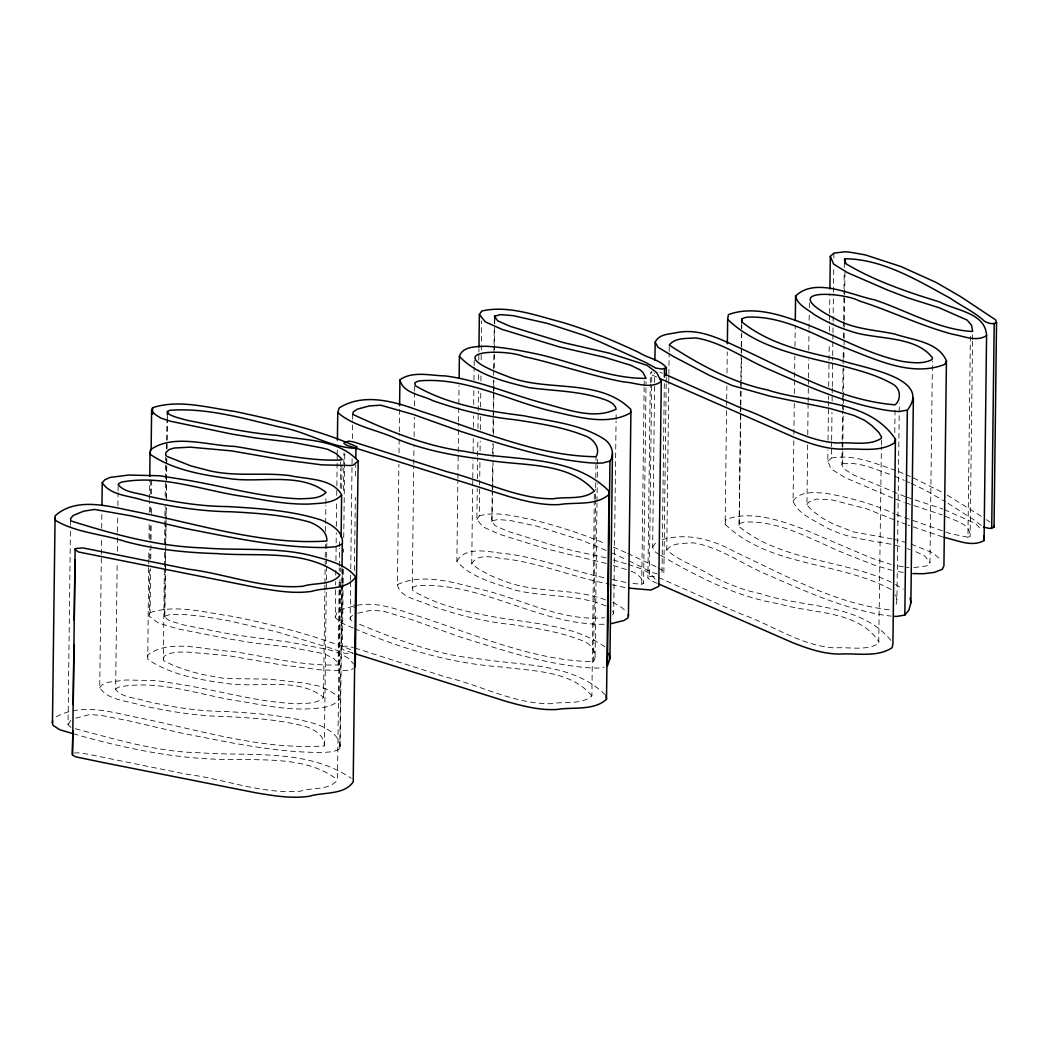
<?xml version="1.0" encoding="UTF-8"?>
<svg xmlns="http://www.w3.org/2000/svg" width="1049" height="1049" viewBox="0 0 1049 1049"><rect width="100%" height="100%" fill="white"/><g stroke="black" fill="none" stroke-linecap="round" stroke-linejoin="round"><path stroke-width="0.75" stroke-dasharray="5 3.75" d="M70.912 727.442L68.041 724.61L70.467 526.192M70.48 524.985L70.532 520.107M56.24 716.808C79.96 703.656 107.811 711.078 132.659 716.493L133.21 716.624C195.888 728.871 259.929 750.297 324.338 745.905C324.941 736.188 315.159 730.143 307.252 727.049C281.788 719.863 255.077 718.145 228.761 716.69C199.074 716.349 169.663 711.746 140.75 705.216C127.204 700.47 108.152 700.706 99.734 687.593L101.347 555.865M101.36 554.239L101.569 537.98M101.687 528.224L101.884 511.951M75.712 718.185L89.729 714.526L100.94 715.379L128.096 720.676L182.369 733.277C225.823 741.695 269.501 751.412 313.926 752.369A57.262 26.081 0.7 0 0 333.241 751.569L339.797 748.947C341.62 736.411 328.127 728.858 318.345 724.82C288.213 715.3 256.271 713.281 224.892 711.471C198.34 711.314 172.062 707.013 146.191 701.256C136.383 697.572 122.602 698.201 115.639 689.534L117.186 562.684M117.331 551.289L117.554 533.403M117.567 531.777L117.763 515.518M117.894 505.762L118.052 492.742M118.065 491.116L118.131 486.238M99.734 687.593L102.278 684.774L107.47 682.361L126.024 679.975L157.127 680.683L179.654 684.263C219.031 690.465 257.831 702.397 297.864 703.761C306.334 703.145 317.231 704.089 323.512 697.283C298.178 677.182 259.654 687.633 229.587 683.882C201.592 680.158 171.341 675.386 147.752 659.283L148.748 559.458M148.774 557.832L148.866 549.702M149.01 538.307L149.207 522.048M149.325 512.292L149.469 500.911M149.483 499.285L149.719 479.76M147.555 657.028L147.857 654.825C170.738 638.08 205.63 650.655 231.908 651.285C267.233 656.766 303.331 666.43 339.089 664.869L339.522 664.24L333.739 658.575L325.439 654.327L318.634 652.662L289.93 647.233L253.648 642.971L229.403 639.011L177.805 628.875L158.307 623.001L149.273 616.301L149.679 568.833M149.797 559.078L149.915 549.322M150.033 539.566L150.23 523.307M150.374 511.925L150.479 503.782M150.597 494.027L150.794 477.767M149.128 614.373L150.099 612.603L150.636 568.702M150.754 558.933L150.977 541.048M151.004 539.422L151.2 523.163M151.318 513.407L151.41 505.277M151.554 493.882L151.751 477.623M115.639 689.534L116.059 688.905A12.968 5.914 0.7 0 1 119.193 686.977C160.667 679.227 201.762 696.064 242.319 701.545C263.64 705.361 285.118 709.596 306.872 708.98C317.755 708.036 331.287 708.6 339.129 699.749L337.948 696.195L328.416 689.98L317.742 685.771L303.882 682.951L269.055 679.149L224.591 678.519L202.365 674.441A232.209 105.779 0.7 0 1 187.994 670.652L173.465 665.538L163.369 660.477L164.509 551.617M164.614 543.487L164.929 517.472M164.942 515.846L165.073 506.077M165.191 496.321L165.598 462.176M165.624 460.55L165.663 457.298M354.732 664.896L347.455 657.697L341.62 654.432L334.815 651.337L325.898 649.108L289.616 642.211L232.524 634.54L184.585 625.204L169.872 620.838L167.066 619.015L164.706 616.615L166.03 507.65M166.162 497.895L166.634 458.859M166.752 449.103L167.211 411.706M164.706 616.615L165.48 569.004M165.493 567.378L165.716 549.492M165.729 547.866L166.227 507.205M166.332 499.075L166.555 481.189M166.568 479.563L166.83 458.426M166.948 448.67L167.302 419.39M167.329 417.764L167.368 414.512M323.512 697.283L324.81 591.584M324.823 589.958L324.888 585.08M324.902 583.454L325.387 544.418M325.544 531.41L325.623 524.906M325.636 523.281L325.859 505.382M325.872 503.756L325.951 497.252M324.338 745.905L326.383 581.448M326.37 580.018L326.58 565.175M326.567 563.759L326.659 558.671M326.645 557.255L326.842 540.996M353.172 628.036L339.942 622.241L335.247 617.428L335.628 586.535M335.641 584.909L335.68 581.657M335.759 575.154L335.824 570.276M335.942 560.52L336.283 532.866M336.362 526.362L336.663 501.973M336.742 495.456L336.834 487.326M336.86 485.7L337.24 454.807M337.253 453.181L337.293 449.929M338.132 665.394L339.063 588.948M339.089 587.322L339.168 580.818M339.286 571.062L339.325 567.811M339.338 566.185L339.561 548.299M339.574 546.673L339.666 540.156M340.296 488.126L340.532 468.601M340.558 466.975L340.61 462.098M74.243 752.985L80.589 752.854L90.358 754.69L185.765 774.083C223.857 778.751 261.542 794.395 300.355 791.195C311.894 787.327 329.688 790.513 337.476 779.84L339.863 584.686M339.889 583.06L339.928 579.809M339.129 699.749L340.479 589.158M340.492 587.532L340.597 579.402M340.65 571.548L340.741 568.02M341.672 488.598L341.987 462.583M339.797 748.947L341.804 584.686M341.817 583.06L341.922 574.931M341.935 573.305L342 568.427M340.125 746.35L342.21 575.599M342.223 573.973L342.289 569.096M352.595 652.911L344.216 650.21L341.554 648.23L342.328 584.804M342.354 583.165L342.538 568.532M343.482 490.473L343.941 453.063M341.554 648.23L342.394 646.577L343.154 584.778M343.167 583.139L343.351 568.506M343.548 552.246L343.587 548.994M343.731 537.612L344.767 453.037M351.9 620.995L350.143 619.212L350.602 581.802M350.615 580.176L350.733 570.42M350.759 568.794L352.11 458.203M352.346 438.692L352.569 420.806M352.582 419.18L352.648 414.303M353.985 607.804L354.024 604.552M354.444 570.407L355.336 497.213M355.598 476.076L355.742 464.694M357.224 605.312C377.928 601.313 397.991 609.915 417.423 615.815L417.908 615.986C474.935 634.291 532.8 660.87 593.537 661.644C598.153 653.933 591.938 645.122 584.817 641.7C561.726 632.049 536.577 628.312 511.978 624.588C484.022 621.742 456.708 614.806 430.234 605.522C419.521 599.858 400.259 598.415 397.414 584.66L398.882 464.314M399.026 452.932L399.263 433.407M399.289 431.782L399.564 409.018M604.958 646.892C572.898 624.194 530.925 623.591 493.371 616.773C465.769 611.646 437.21 605.26 412.978 590.718L412.257 587.964L413.739 465.992M413.765 464.366L413.988 446.481M414.106 436.712L414.342 417.2M414.473 405.819L414.643 392.811M414.657 391.185L414.735 384.681M605.968 605.968C576.819 593.8 544.379 597.484 514.207 589.853C494.367 583.087 470.831 577.632 456.879 561.307L457.875 479.983M457.902 478.357L458.57 423.062M458.597 421.436L459.029 385.665M605.509 599.897C572.872 587.506 536.537 593.773 504.136 580.976A232.209 105.779 0.7 0 1 491.627 575.993L479.511 569.699L471.735 563.864L472.771 479.288M472.784 477.662L473.007 459.777M473.112 451.647L473.269 438.639M473.401 427.245L473.545 415.863M473.689 404.481L473.86 389.848M473.978 380.092L474.148 367.071M474.161 365.445L474.24 358.942M606.283 563.431L546.005 548.784L499.547 534.295L482.881 526.808L476.862 519.465L477.243 488.559M477.361 478.803L477.61 457.666M477.636 456.04L477.833 439.767M477.977 428.385L478.423 390.975M478.567 379.594L478.685 369.838M478.803 360.082L478.882 353.579M478.908 351.953L478.947 348.701M476.862 519.465L479.262 515.924L479.616 486.657M479.642 485.031L479.918 462.255M480.062 450.873L480.18 441.118M480.311 429.736L480.481 416.728M480.599 406.973L480.77 392.326M480.914 380.944L480.993 374.441M481.176 359.807L481.268 351.677M481.294 350.051L481.648 320.771M606.073 557.871L571.679 550.345L551 544.706L507.808 531.305L495.194 525.733L491.863 521.641L492.243 490.735M492.269 489.109L492.584 463.094M492.702 453.338L492.82 443.57M492.964 432.188L493.436 393.165M493.45 391.539L493.515 386.648M493.541 385.022L493.633 376.893M493.659 375.267L493.712 370.389M493.738 368.763L494.013 346M494.027 344.374L494.21 329.74M494.289 323.223L494.328 319.971M491.863 521.641L492.663 491.457M492.676 489.831L492.742 484.953M492.755 483.327L493.24 444.291M493.358 434.535L493.659 410.146M493.673 408.52L493.869 392.26M493.895 390.634L494.013 380.866M494.171 367.858L494.367 351.599M494.394 349.973L494.682 325.583M494.708 323.944L494.761 319.066M354.916 648.007L444.946 676.789C480.049 684.945 513.735 703.866 550.437 703.722C563.759 701.204 580.897 705.23 591.885 695.959L594.272 500.806M594.285 499.18L594.35 494.302M593.537 661.644L595.504 500.648M595.53 499.009L595.648 489.254M595.662 487.628L595.766 479.498M595.78 477.872L596.042 456.735M595.111 656.058L596.986 503.192M596.999 501.566L597.222 483.668M597.301 477.164L597.445 465.782M597.458 464.156L597.524 459.278M612.537 614.963L613.717 613.259L616.065 421.344M616.078 419.718L616.156 413.214M632.98 583.48L641.739 584.254L644.138 387.474M644.165 385.848L644.217 380.971M641.739 584.254L643.601 583.257L646.066 381.6M657.159 583.323L649.829 580.045L647.902 577.894L650.262 384.367M650.288 382.741L650.406 372.985L651.822 371.425L649.318 576.334L647.902 577.894M659.336 554.567L655.559 552.22L652.635 547.158L654.76 373.142M664.319 383.58L661.985 573.855L663.873 572.505L666.181 383.855M666.194 382.229L666.259 377.352M890.903 640.349C859.472 602.257 803.508 608.381 760.525 593.655C743.23 590.338 726.865 583.624 711.301 575.508C696.89 566.486 679.346 561.176 666.744 550.004L668.79 382.492M668.816 380.866L668.869 375.988M668.895 374.362L669.144 353.225M669.17 351.599L669.249 345.095M891.099 589.499C838.912 561.202 769.678 567.221 725.161 524.264L726.59 407.169M726.616 405.543L726.669 400.666M726.695 399.04L726.852 386.032M727.009 373.024L727.272 351.874M891.44 582.3C842.504 559.274 782.449 561.753 739.125 526.65L740.489 413.018M740.515 411.392L740.568 406.501M740.594 404.875L740.804 386.989M740.83 385.363L741.21 354.47M741.223 352.844L741.289 347.953M741.302 346.327L741.446 334.946M741.525 328.442L741.604 321.938M739.112 525.221L740.738 413.293M740.764 411.667L740.817 406.789M740.843 405.163L741.119 382.387M741.132 380.761L741.459 354.746M741.473 353.12L741.538 348.242M741.551 346.616L741.748 330.343M741.774 328.717L741.813 325.465M891.06 544.195C868.31 540.209 844.576 537.849 824.055 526.336C813.041 519.635 797.607 513.748 793.083 500.963L793.818 440.803M793.896 434.286L794.277 403.393M794.395 393.637L794.578 378.991M794.591 377.365L794.854 356.227M794.972 346.472L795.234 325.334M892.135 538.898L853.243 531.856L832.867 523.805A232.235 105.792 0.7 0 1 822.246 517.983L812.503 510.902L806.969 505.015L807.625 444.409M807.743 434.653L808.11 403.747M808.136 402.121L808.333 385.862M808.359 384.236L808.412 379.358M808.438 377.732L808.648 359.846M808.766 350.091L809.015 330.566M809.028 328.94L809.212 314.307M809.29 307.803L809.369 301.299M892.791 498.026L844.97 477.57L831.123 468.982L827.792 461.311L827.923 449.916M828.041 440.16L828.448 407.641M828.461 406.015L828.526 401.138M828.54 399.512L828.579 396.247M828.697 386.491L829.221 344.216M829.379 331.196L829.497 321.44M829.523 319.814L829.575 314.936M829.602 313.31L829.838 293.799M827.792 461.311L831.424 458.007L831.542 448.251M831.569 446.625L831.634 441.747M831.647 440.121L831.988 412.48M832.119 401.098L832.198 394.581M832.224 392.955L832.29 388.078M832.303 386.452L832.657 357.184M832.683 355.559L832.854 340.925M832.88 339.286L832.945 334.408M832.958 332.782L833.076 323.026M833.103 321.4L833.431 293.759M833.457 292.133L833.771 266.105M833.876 257.975L833.929 253.097M905.339 496.715L854.201 475.249L843.711 468.837L841.875 464.563L842.072 448.29M842.085 446.664L842.15 441.786M842.163 440.16L842.531 410.893M842.544 409.267L842.74 392.995M842.767 391.369L843.081 365.354M843.108 363.728L843.16 358.85M843.186 357.224L843.265 350.72M843.422 337.712L843.54 327.944M843.566 326.318L843.619 321.44M843.645 319.814L843.999 290.547M844.012 288.921L844.196 274.287M844.275 267.77L844.353 261.267M841.875 464.563L842.622 463.697L843.265 411.654M843.278 410.028L843.344 405.15M843.357 403.524L843.422 398.646M843.435 397.02L843.802 367.753M843.921 357.997L844.052 346.603M844.078 344.977L844.143 340.099M844.157 338.473L844.275 328.717M844.301 327.091L844.353 322.213M844.379 320.588L844.668 296.198M844.694 294.572L844.996 270.17M658.615 577.579L740.096 613.639C771.631 624.43 800.846 645.935 834.938 647.941C849.192 646.695 865.963 651.298 878.734 643.378L881.396 446.769M881.409 445.143L881.475 440.265M894.784 432.49L895.085 408.087M896.174 604.381L896.934 599.871L899.334 403.091M913.849 567.588L926.451 565.949L929.453 564.493L929.965 562.762L932.43 361.105M896.305 514.6L950.643 533.718L967.939 537.232L970.417 333.936M967.939 537.232L970.141 536.393L972.528 341.227M972.541 339.601L972.607 334.723M68.041 724.61L70.755 720.401M725.161 524.264L725.882 519.53C751.084 510.194 779.709 520.16 803.849 529.273L871.653 558.186L891.27 564.493M163.198 658.956L164.103 656.425L168.102 653.724L176.704 652.111L187.692 652.072L228.931 655.769L278.483 664.41L319.46 669.787L343.521 670.665L350.93 669.983L353.198 668.436M350.143 619.212L350.825 616.786L352.582 615.37M335.247 617.428L336.716 612.852L339.129 611.003L342.026 609.299L354.247 605.929M471.735 563.864C478.226 551.695 496.898 558.671 507.559 559.104C542.281 563.877 574.891 577.593 609.272 584.136M456.879 561.307C466.307 544.549 491.876 552.862 507.336 553.859C541.048 558.199 572.688 571.246 605.863 578.065M666.744 550.004C672.448 542.241 684.656 543.631 693.402 542.844C720.283 547.25 743.4 564.86 768.261 575.114L768.471 575.206C803.875 590.666 839.62 606.82 877.79 614.085A57.262 26.081 0.7 0 0 891.178 616.078M652.635 547.158L655.717 542.753M806.891 504.582L809.185 501.763L816.581 499.075L831.909 499.862L866.92 508.896L896.056 520.592M793.083 500.963C800.335 490.709 815.152 492.427 826.166 493.358C849.756 497.541 873.161 503.808 894.889 514.049M412.257 587.964L412.926 587.388A12.968 5.914 0.7 0 1 416.846 585.788C481.884 581.303 539.238 625.545 604.185 624.247M397.414 584.66C422.118 572.964 452.158 582.156 477.557 588.541C519.425 597.615 560.533 621.873 604.63 617.704M739.388 523.884L740.266 523.372A12.968 5.914 0.7 0 1 744.711 522.074C782.528 520.356 815.716 542.294 849.585 555.393L875.181 565.437L892.135 570.368M164.903 616.169L169.99 614.478L182.736 614.373L202.3 616.314L228.013 620.575L277.356 632.009L332.323 648.662L344.649 653.304L353.434 653.343M150.099 612.603C176.625 603.975 205.355 612.695 232.17 616.314C273.369 624.548 314.53 635.419 353.592 650.734M357.683 613.232L370.218 610.439L382.465 610.911L411.129 619.487L459.16 636.638C498.918 649.043 538.911 662.417 580.503 667.033A57.262 26.081 0.7 0 0 599.858 667.977L604.027 667.151M492.309 520.737L498.039 519.53L510.64 520.566L536.904 526.165L582.129 540.445L608.643 551.551M479.262 515.924C496.754 510.797 515.033 516.593 532.341 519.688C557.006 525.824 581.343 533.535 604.775 543.395M342.394 646.577L346.314 646.066L353.447 647.561M842.622 463.697C859.59 461.508 875.981 469.768 891.768 474.961M662.247 539.658C686.977 532.42 712.52 539.461 734.575 551.643L734.995 551.853C785.045 575.154 835.62 604.145 891.453 610.046M831.424 458.007C853.545 453.994 875.299 463.488 895.846 470.463M649.318 576.334L657.317 577.029M906.362 567.299L908.88 567.483M903.307 566.84L894.141 565.293M903.281 572.439L896.252 571.233M625.886 582.47L611.737 579.415M625.007 587.519L612.314 584.831M657.395 573.934L651.704 572.321L628.089 560.389M895.112 545.192L903.176 547.329M893.499 539.238L905.72 542.425M73.194 733.723C126.772 749.038 181.634 760.538 237.703 759.371C271.127 760.184 309.796 758.125 337.476 779.84M75.384 728.74C116.242 739.414 157.206 751.989 199.782 752.762C250.396 756.552 306.675 748.278 351.166 778.201M613.193 559.943L626.738 564.008M613.272 565.477L626.725 569.673M905.589 502.838L942.33 514.967M942.763 536.957L907.949 525.064M628.246 564.454C638.802 567.915 651.495 571.207 656.844 581.985M911.175 544.116L932.928 552.875L941.373 560.376M907.372 548.679L910.217 549.663M906.664 497.2L942.985 509.014M895.597 499.127L904.172 502.314M906.467 524.513L897.538 521.156M631 571.207C636.743 573.029 641.713 577.461 643.601 583.257M944.323 509.565L975.688 523.648L981.943 530.597M359.584 624.325C398.161 640.139 437.472 655.323 479.393 658.864C522.127 665.918 573.174 662.43 606.073 695.579M354.549 628.613C401.649 648.82 451.018 663.558 502.419 667.059C532.486 671.229 571.128 670.403 591.885 695.959M915.829 551.735L924.772 555.931L929.965 562.762M659.821 372.12L662.417 373.208M945.228 516.134C954.315 520.855 970.495 523.176 970.141 536.393M898.455 471.46L904.474 474.004M894.561 476.154L904.264 480.35M613.337 547.067L626.332 552.823M905.969 474.633L910.414 476.587M656.726 377.089L652.334 375.122L650.406 372.985M905.641 480.953L909.745 482.815M911.122 483.445L924.536 489.739L945.424 501.776M627.787 553.492L657.015 567.194M913.364 477.885L943.182 492.768M611.41 552.771L626.712 559.746M612.891 602.336L621.585 607.397L626.909 612.183M895.544 584.437L903.281 589.223M658.116 567.771L662.129 570.105L663.873 572.505M947.247 495.102L982.625 517.144M660.595 555.354C697.716 576.766 736.346 597.051 779.237 603.804C812.241 614.071 857.649 609.574 879.01 641.922M947.994 503.297L975.4 520.776L982.074 526.231M986.493 519.648L990.033 522.232M612.524 611.056L613.717 613.259M895.636 594.717L896.934 599.871"/><path stroke-width="1.5" d="M355.467 653.802L506.313 701.453C522.822 706.043 539.711 710.501 557.006 709.478C573.108 706.764 593.485 711.025 606.506 699.342L606.073 695.579M666.377 367.596L662.312 369.064L655.848 368.12L645.699 362.495L598.743 341.318L584.634 335.536L547.132 323.341L513.145 315.657L500.543 314.621L494.42 316.234L497.698 320.824L510.312 326.396L563.772 342.682L609.639 353.251L647.023 365.327L656.726 372.67L661.276 381.43C650.629 389.533 636.035 382.675 623.958 381.967C589.918 375.621 557.255 363.78 523.503 356.463C507.532 349.33 443.399 349.422 494.131 371.084A232.209 105.779 0.7 0 0 506.641 376.053C546.083 392.68 598.782 377.247 630.816 409.412L630.449 412.978C606.453 426.196 576.793 416.597 551.84 411.234C508.018 400.574 465.559 376.932 419.351 380.879A12.968 5.914 0.7 0 0 415.43 382.479L414.761 383.055L415.483 385.809C448.146 404.822 486.841 411.064 523.91 415.784C550.725 421.383 579.953 423.862 603.595 438.77C610.977 443.124 615.475 453.601 609.941 461.088L602.362 463.055A57.262 26.081 0.7 0 1 582.995 462.124C541.415 457.508 501.422 444.133 461.665 431.729L413.634 414.578L380.761 405.189L369.34 405.924L357.276 409.189L353.329 411.864L352.648 414.303C388.169 430.785 425.96 446.468 465.428 451.45C513.079 461.612 571.023 453.745 608.564 490.67L609.01 494.433C595.989 506.116 575.613 501.842 559.51 504.556C542.215 505.592 525.326 501.134 508.817 496.531L346.721 445.287L344.059 443.307L344.229 442.429L348.819 441.157L353.002 441.76L447.451 471.866C482.553 480.022 516.239 498.957 552.941 498.813C566.263 496.295 583.401 500.307 594.39 491.05C567.496 460.013 519.268 466.831 482.435 459.239C453.496 455.633 424.622 450.257 397.466 439.256C378.007 429.802 354.116 426.917 337.752 412.519L339.207 407.943C363.597 392.418 394.883 401.597 419.915 410.893L420.413 411.077C477.439 429.369 535.305 455.948 596.042 456.735C600.657 449.024 594.442 440.213 587.322 436.79C564.231 427.14 539.081 423.39 514.482 419.679C486.526 416.833 459.213 409.884 432.739 400.613C422.026 394.948 402.764 393.506 399.918 379.738C412.926 370.717 430.457 375.647 445.143 375.909C479.314 380.289 511.125 394.817 544.274 403.419C567.05 409.254 593.564 420.111 616.13 409.189C615.186 403.327 607.607 400.43 602.428 398.843C578.864 390.871 553.806 390.975 529.391 387.71C504.936 381.81 476.889 375.109 459.383 356.385C462.74 345.973 476.692 346.734 485.569 346.249C503.323 347.153 520.842 350.615 538.203 354.287C573.501 362.167 610.007 378.925 646.105 378.348L642.84 372.303L640.021 369.825L630.515 365.183L604.578 357.303L559.523 346.97L502.051 329.373L485.385 321.899L479.367 314.543L481.766 311.015C508.332 304.984 535.423 315.421 560.992 321.964C587.86 329.845 613.704 340.676 639.025 352.543C647.508 358.063 659.782 359.558 666.377 367.596L666.272 375.726M73.194 733.723L59.767 729.737L53.119 725.423L52.45 723.076L55.086 515.872C76.498 496.295 110.014 506.667 135.164 511.571L135.714 511.702C198.392 523.962 262.434 545.388 326.842 540.996C327.445 531.279 317.663 525.234 309.757 522.127C284.292 514.954 257.582 513.223 231.265 511.781C201.578 511.44 172.167 506.824 143.254 500.307C129.709 495.561 110.656 495.797 102.238 482.684L104.782 479.852L109.975 477.452L128.529 475.053L159.632 475.774L182.159 479.354C221.536 485.556 260.336 497.475 300.368 498.852C308.839 498.236 319.735 499.18 326.016 492.374C300.683 472.26 262.158 482.71 232.091 478.96C204.096 475.249 173.846 470.463 150.256 454.374L150.361 449.916C173.229 433.171 208.135 445.746 234.412 446.363C269.737 451.844 305.836 461.521 341.594 459.96L342.026 459.331L336.244 453.666L327.944 449.418L321.138 447.753L292.435 442.311L256.153 438.062L231.908 434.089L170.095 421.16L160.812 418.092L155.672 414.775L151.777 411.378L152.603 407.694C179.13 399.066 207.859 407.786 234.674 411.392C276.018 420.334 318.752 429.644 357.198 446.926L355.939 448.434C329.911 447.451 305.836 431.126 279.86 427.087C243.958 418.577 206.863 407.484 169.702 410.316C160.523 414.499 185.371 419.495 187.089 420.295C216.999 426.091 246.843 432.922 277.277 435.387C304.721 440.737 338.119 438.744 358.168 461.009L355.218 666.81M358.168 461.009L353.434 465.074L350.536 465.52L321.964 464.877L280.988 459.501L231.436 450.86L190.197 447.149L174.042 448.028L168.994 449.628L165.821 452.539L165.86 455.568L166.857 456.341L190.498 465.743A232.209 105.779 0.7 0 0 204.87 469.519C232.603 477.583 261.726 471.958 289.983 475.643C306.426 479.419 332.441 478.029 341.633 494.84C333.792 503.69 320.247 503.127 309.376 504.058C287.846 504.674 266.59 500.53 245.492 496.754C204.712 491.286 163.408 474.292 121.697 482.068A12.968 5.914 0.7 0 0 118.563 483.995L118.144 484.612C125.106 493.292 138.888 492.663 148.696 496.347C174.567 502.091 200.844 506.392 227.397 506.562C258.775 508.372 290.717 510.391 320.85 519.911C330.632 523.936 344.124 531.502 342.289 544.038L335.746 546.66A57.262 26.081 0.7 0 1 316.431 547.46C272.006 546.503 228.328 536.773 184.873 528.355L130.6 515.754L94.462 509.447L83.632 511.191L73.26 515.479L70.558 518.481L70.939 520.933C113.331 534.229 157.389 546.45 202.287 547.853C237.861 550.843 274.169 546.857 309.206 555.078C325.308 559.471 345.082 563.431 355.716 576.963L353.211 781.872C344.203 795.299 323.184 791.916 309.245 796.27C291.53 798.892 273.75 795.745 256.284 792.887L103.077 762.531L75.974 756.893L72.525 755.188L75.135 548.575L83.094 547.945L188.269 569.161C226.361 573.842 264.046 589.472 302.859 586.273C314.398 582.418 332.192 585.604 339.981 574.931C305.338 548.548 257.752 556.914 216.999 553.597C186.145 552.666 155.304 549.597 125.434 541.52C102.435 534.02 76.616 532.84 55.623 520.514L54.954 518.167M72.906 730.72L72.302 754.297M73.22 704.692L73.968 644.519M74.256 620.129L74.99 559.956M101.963 505.448L102.238 482.684M149.758 476.508L150.059 452.119M151.135 450.126L151.62 409.464M152.525 414.198L152.603 407.694M167.368 414.512L167.407 411.26M337.411 440.174L337.752 412.519M341.109 537.114L341.633 494.84M342.013 566.801L342.289 544.038M355.821 458.19L355.939 448.434M399.603 405.766L399.918 379.738M459.134 377.535L459.383 356.385M478.96 347.075L479.367 314.543M494.761 319.066L494.813 315.815M606.506 699.342L609.023 492.584M609.941 461.088L607.45 665.997L609.941 658.588L612.446 453.679M610.833 623.722L623.853 620.536L627.945 617.9L628.403 616.169L630.908 411.247M654.917 360.135L655.14 342.236C659.06 333.516 670.127 334.356 678.06 332.336C698.949 328.678 718.617 338.276 737.08 346.734L737.499 346.931C787.865 369.877 838.912 400.416 895.125 404.835C901.366 399.367 900.645 389.14 893.604 384.59C876.217 374.323 856.063 369.733 836.774 364.423C798.932 355.663 756.198 347.101 727.665 319.355L728.386 314.621C753.588 305.285 782.213 315.238 806.353 324.364C838.453 336.572 868.795 354.667 902.756 361.472C912.315 362.784 923.054 364.239 931.958 359.584L932.469 357.853C915.187 334.801 874.525 340.112 849.703 330.907C837.259 327.157 825.537 321.296 814.378 314.674C807.887 309.324 797.384 304.997 795.588 296.054C815.388 276.661 851.657 295.267 874.381 299.817C906.402 310.32 938.855 329.911 972.646 331.471L971.571 325.282L967.034 320.011L939.025 307.711L908.093 297.929L888.293 290.35L847.474 272.648L833.627 264.073L830.297 256.389L833.929 253.097L845.717 251.747L850.713 252.324L865.346 254.907L900.96 266.538L936.101 282.43L960.373 296.474L995.671 319.906L996.55 322.397L994.046 527.319L989.495 528.46L983.438 527.057M661.276 381.43L658.785 586.339L650.944 590.036L628.561 588.083M664.397 377.076L664.489 368.946M727.363 343.744L727.665 319.355M741.853 322.213L741.892 318.962L742.771 318.45A12.968 5.914 0.7 0 1 747.216 317.165C785.032 315.447 818.22 337.372 852.09 350.471C880.793 361.826 914.177 376.525 944.782 364.37L946.434 360.882C938.121 341.436 912.171 340.178 894.64 333.988C874.722 329.871 853.466 329.137 835.371 318.896A232.235 105.792 0.7 0 1 824.75 313.074C781.636 287.164 846.91 293.366 859.052 300.879C890.64 310.845 920.563 325.793 952.715 334.277C963.651 335.995 976.199 342.236 986.571 335.628C985.549 312.641 955.888 310.635 939.694 301.955C907.555 292.133 875.181 281.132 846.215 263.928L844.379 259.641L845.127 258.788C882.812 258.959 918.281 280.804 950.499 298.388C961.605 306.242 974.691 312.012 984.565 321.322C988.014 323.236 993.036 324.875 996.55 322.397M795.286 320.456L795.588 296.054M829.89 288.921L830.297 256.389M845.074 263.666L845.127 258.788M741.892 318.962L741.63 321.728C768.707 343.81 804.753 351.992 838.295 359.243C854.791 367.098 934.305 375.87 907.333 410.146L899.124 411.523A57.262 26.081 0.7 0 1 880.281 409.162C842.124 401.911 806.379 385.757 770.976 370.297L770.766 370.192C745.905 359.938 722.787 342.328 695.907 337.935C687.161 338.722 674.953 337.319 669.249 345.095C698.962 364.357 732.176 382.715 767.671 389.979C809.854 404.075 867.903 397.833 895.426 439.138L892.922 644.047L892.017 647.784C876.715 657.802 856.653 652.911 839.397 654.078C822.901 653.92 807.206 648.426 792.047 642.434L658.418 583.86M893.892 616.288A57.262 26.081 0.7 0 0 896.62 616.445L904.828 615.055L907.333 410.146M904.828 615.055L908.893 610.125L910.873 602.821L913.377 397.899M946.434 360.882L943.93 565.804L942.29 569.279L934.253 572.426L923.251 573.751L912.774 573.567M944.152 537.416C956.937 540.038 971.649 547.578 984.067 540.537L986.571 335.628M991.698 528.499L994.203 323.59M52.45 723.076L52.581 720.781M895.426 439.138L894.522 442.862C879.219 452.893 859.144 448.002 841.901 449.156C825.406 448.998 809.71 443.517 794.552 437.512L659.664 378.414M355.716 576.963C346.708 590.39 325.688 587.007 311.737 591.348C294.035 593.97 276.254 590.836 258.788 587.978L78.478 551.984L74.807 549.388M665.014 374.296L742.587 408.717C774.136 419.521 803.35 441.026 837.443 443.019C851.696 441.773 868.467 446.376 881.239 438.456L881.514 437.013L878.852 432.476L871.785 425.592L864.573 420.308L854.017 415.456L830.48 408.586L770.477 396.299L732.386 385.586L709.373 375.345L673.746 356.66L658.064 347.311L655.14 342.236M910.126 597.982L910.873 602.821M609.01 653.422L609.941 658.588M993.862 526.113L994.046 527.319M983.713 536.118L984.067 540.537M628.312 614.321L628.403 616.169"/></g></svg>
